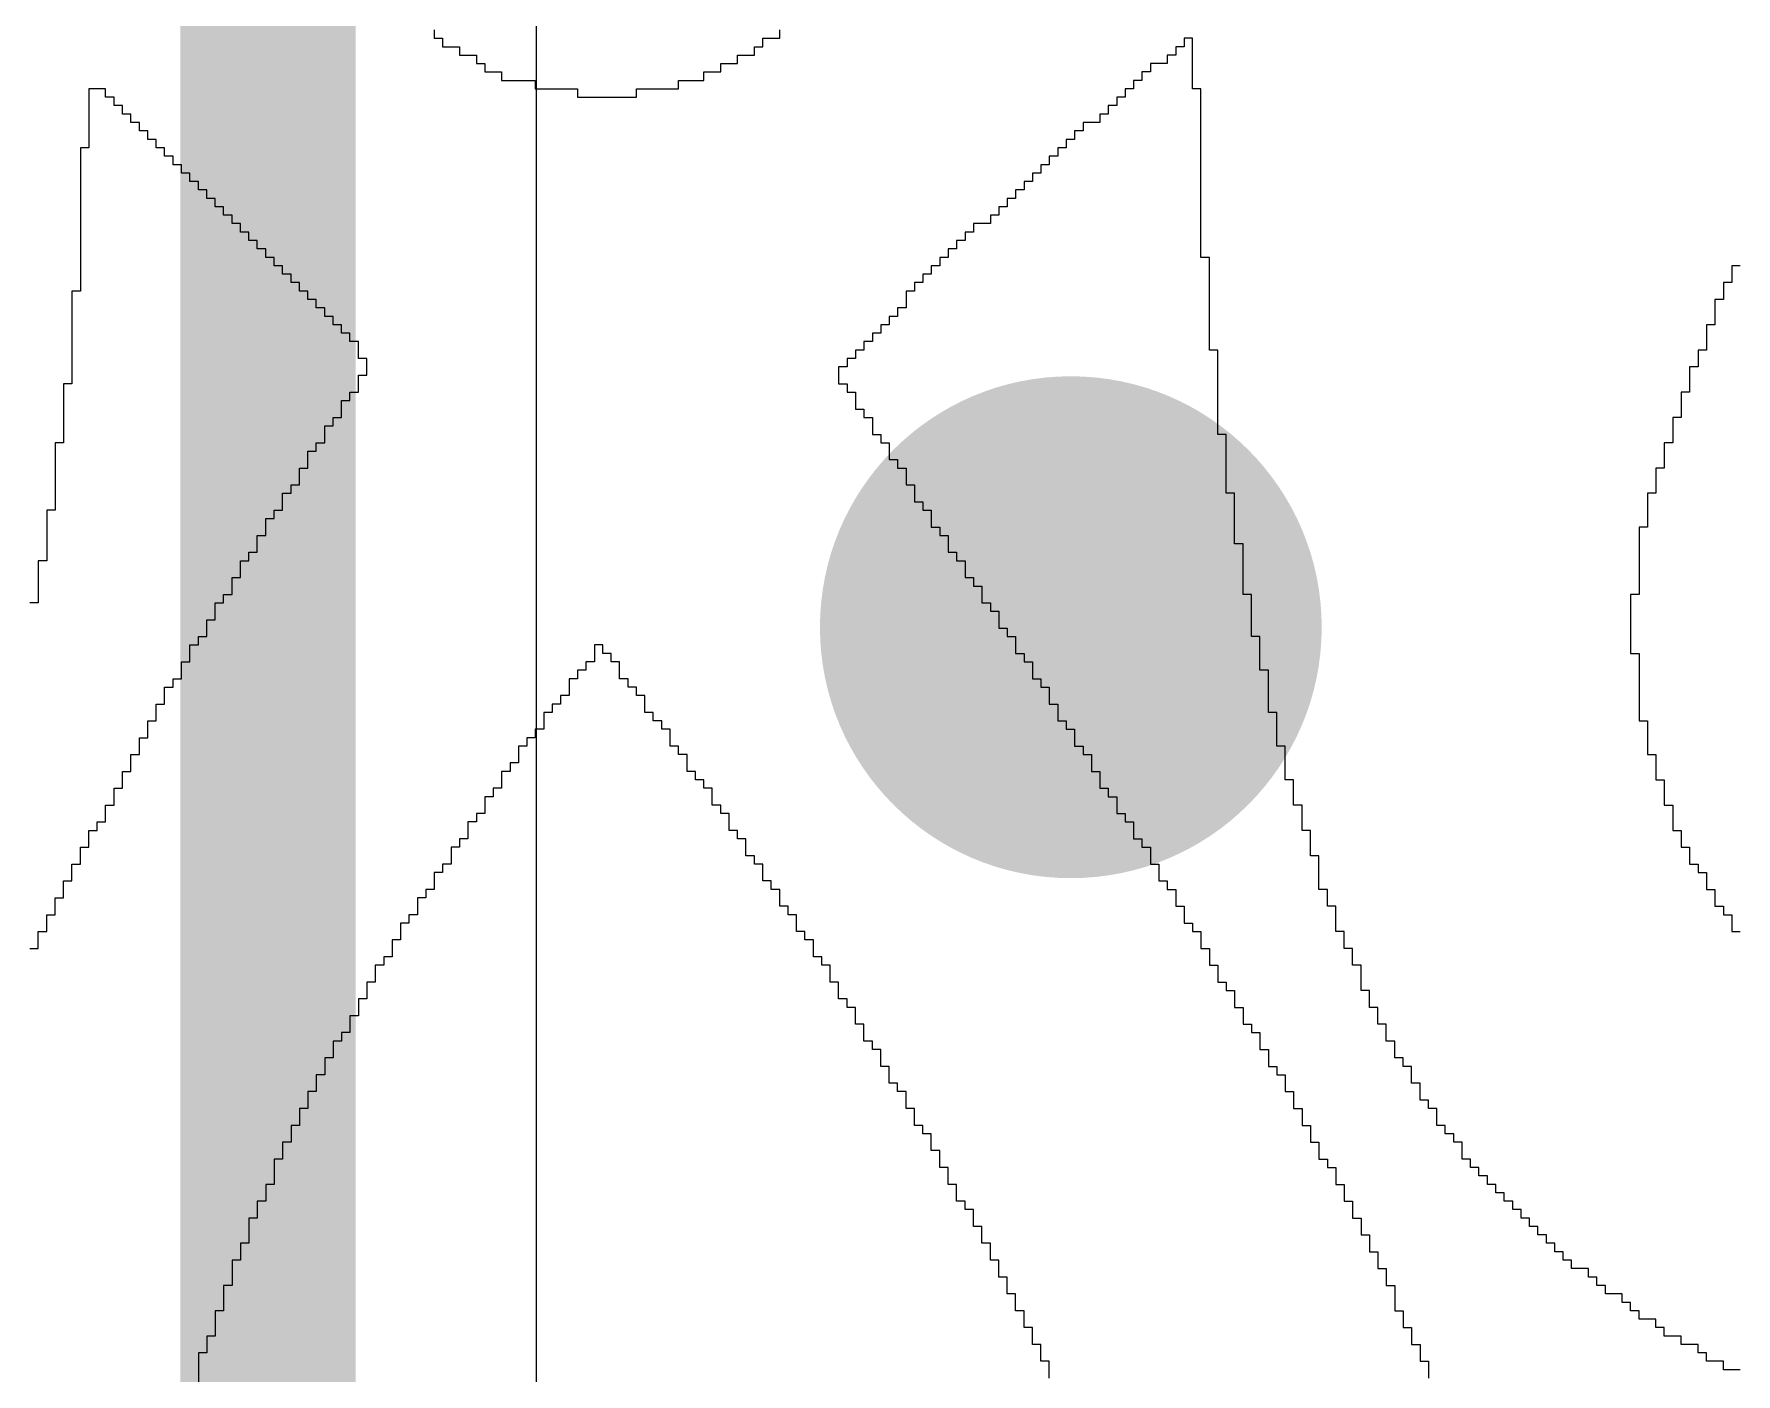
# Model space of a CAD drawing. Header units: inches. Extents: x 0 to 106, y 0 to 106.
# Drawn here: x 95.934 to 99.326, y 42.512 to 45.182 of the extents above; entities that cross this region are included whole.
import ezdxf

# ---------------------------------------------------------------- set-up
doc = ezdxf.new("R2010")
doc.units = ezdxf.units.IN
for name, color, linetype in [('Board Shape', 56, 'Continuous'), ('Bottom Layer', 5, 'Continuous'), ('Bottom Overlay', 54, 'Continuous'), ('Layer 1', 16, 'Continuous'), ('Layer 2', 76, 'Continuous'), ('Top Layer', 1, 'Continuous'), ('Via Holes', 16, 'Continuous')]:
    doc.layers.add(name, color=color, linetype=linetype)

msp = doc.modelspace()

# ---------------------------------------------------------------- hatches: boundary and pattern name
at = {"layer": 'Bottom Layer'}
h = msp.add_hatch(color=5, dxfattribs=at)
edge = h.paths.add_edge_path()
edge.add_arc((98, 44), 0.5, 0, 360)
at = {"layer": 'Layer 1'}
h = msp.add_hatch(color=16, dxfattribs=at)
edge = h.paths.add_edge_path()
edge.add_arc((98, 44), 0.5, 0, 360)
at = {"layer": 'Layer 2'}
h = msp.add_hatch(color=76, dxfattribs=at)
edge = h.paths.add_edge_path()
edge.add_arc((98, 44), 0.5, 0, 360)
at = {"layer": 'Top Layer'}
h = msp.add_hatch(color=1, dxfattribs=at)
edge = h.paths.add_edge_path()
edge.add_arc((98, 44), 0.5, 0, 360)
at = {"layer": 'Via Holes'}
h = msp.add_hatch(color=7, dxfattribs=at)
edge = h.paths.add_edge_path()
edge.add_arc((98, 44), 0.25, 0, 360)

# ---------------------------------------------------------------- linework, layer by layer
at = {"layer": 'Board Shape'}
msp.add_lwpolyline([(68.1255, 103.7959, 0.2, 0.2, -0.680616), (76.6144, 5.5515, 0.2, 0.2, 0)], format="xyseb", dxfattribs=at)
at = {"layer": 'Bottom Overlay'}
for p, q in [((96.7313, 45.1903), (96.7313, 45.1735)), ((97.4198, 45.1735), (97.4198, 45.1903)), ((96.7313, 45.1735), (96.7481, 45.1735)), ((96.7481, 45.1735), (96.7481, 45.1567)), ((96.7481, 45.1567), (96.7817, 45.1567)), ((96.7817, 45.1567), (96.7817, 45.1399)), ((97.3694, 45.1399), (97.3694, 45.1567)), ((97.3694, 45.1567), (97.3862, 45.1567)), ((97.3862, 45.1567), (97.3862, 45.1735)), ((97.3862, 45.1735), (97.4198, 45.1735)), ((98.2257, 45.1567), (98.209, 45.1567)), ((98.209, 45.1567), (98.209, 45.1399)), ((98.2425, 45.1735), (98.2257, 45.1735)), ((98.2257, 45.1735), (98.2257, 45.1567)), ((98.2425, 45.0728), (98.2425, 45.1735)), ((96.7817, 45.1399), (96.8153, 45.1399)), ((96.8153, 45.1399), (96.8153, 45.1231)), ((96.8153, 45.1231), (96.8321, 45.1231)), ((96.8321, 45.1231), (96.8321, 45.1063)), ((97.3022, 45.1063), (97.3022, 45.1231)), ((97.3022, 45.1231), (97.3358, 45.1231)), ((97.3358, 45.1231), (97.3358, 45.1399)), ((97.3358, 45.1399), (97.3694, 45.1399)), ((98.1922, 45.1231), (98.1586, 45.1231)), ((98.1586, 45.1231), (98.1586, 45.1063)), ((98.209, 45.1399), (98.1922, 45.1399)), ((98.1922, 45.1399), (98.1922, 45.1231)), ((96.8321, 45.1063), (96.8657, 45.1063)), ((96.8657, 45.1063), (96.8657, 45.0896)), ((96.8657, 45.0896), (96.9328, 45.0896)), ((96.9328, 45.0896), (96.9328, 45.0728)), ((97.2183, 45.0728), (97.2183, 45.0896)), ((97.2183, 45.0896), (97.2687, 45.0896)), ((97.2687, 45.0896), (97.2687, 45.1063)), ((97.2687, 45.1063), (97.3022, 45.1063)), ((98.1418, 45.0896), (98.125, 45.0896)), ((98.125, 45.0896), (98.125, 45.0728)), ((98.1586, 45.1063), (98.1418, 45.1063)), ((98.1418, 45.1063), (98.1418, 45.0896)), ((96.0765, 45.0728), (96.0429, 45.0728)), ((96.0429, 45.0728), (96.0429, 44.9552)), ((96.0765, 45.056), (96.0765, 45.0728)), ((96.0933, 45.056), (96.0765, 45.056)), ((96.0933, 45.0392), (96.0933, 45.056)), ((96.9328, 45.0728), (97.0168, 45.0728)), ((97.0168, 45.0728), (97.0168, 45.056)), ((97.0168, 45.056), (97.1343, 45.056)), ((97.1343, 45.056), (97.1343, 45.0728)), ((97.1343, 45.0728), (97.2183, 45.0728)), ((98.1082, 45.056), (98.0914, 45.056)), ((98.0914, 45.056), (98.0914, 45.0392)), ((98.125, 45.0728), (98.1082, 45.0728)), ((98.1082, 45.0728), (98.1082, 45.056)), ((98.2593, 45.0728), (98.2425, 45.0728)), ((98.2593, 44.7369), (98.2593, 45.0728)), ((96.1101, 45.0392), (96.0933, 45.0392)), ((96.1101, 45.0224), (96.1101, 45.0392)), ((96.1269, 45.0224), (96.1101, 45.0224)), ((96.1269, 45.0056), (96.1269, 45.0224)), ((98.0746, 45.0224), (98.0578, 45.0224)), ((98.0578, 45.0224), (98.0578, 45.0056)), ((98.0914, 45.0392), (98.0746, 45.0392)), ((98.0746, 45.0392), (98.0746, 45.0224)), ((96.1437, 45.0056), (96.1269, 45.0056)), ((96.1437, 44.9888), (96.1437, 45.0056)), ((96.1604, 44.9888), (96.1437, 44.9888)), ((96.1604, 44.972), (96.1604, 44.9888)), ((98.0243, 44.9888), (98.0075, 44.9888)), ((98.0075, 44.9888), (98.0075, 44.972)), ((98.0578, 45.0056), (98.0243, 45.0056)), ((98.0243, 45.0056), (98.0243, 44.9888)), ((96.0429, 44.9552), (96.0261, 44.9552)), ((96.0261, 44.9552), (96.0261, 44.6698)), ((96.1772, 44.972), (96.1604, 44.972)), ((96.1772, 44.9552), (96.1772, 44.972)), ((96.194, 44.9552), (96.1772, 44.9552)), ((96.194, 44.9384), (96.194, 44.9552)), ((97.9907, 44.9552), (97.9739, 44.9552)), ((97.9739, 44.9552), (97.9739, 44.9384)), ((98.0075, 44.972), (97.9907, 44.972)), ((97.9907, 44.972), (97.9907, 44.9552)), ((96.2108, 44.9384), (96.194, 44.9384)), ((96.2108, 44.9216), (96.2108, 44.9384)), ((96.2276, 44.9216), (96.2108, 44.9216)), ((96.2276, 44.9049), (96.2276, 44.9216)), ((97.9571, 44.9216), (97.9403, 44.9216)), ((97.9403, 44.9216), (97.9403, 44.9049)), ((97.9739, 44.9384), (97.9571, 44.9384)), ((97.9571, 44.9384), (97.9571, 44.9216)), ((96.2444, 44.9049), (96.2276, 44.9049)), ((96.2444, 44.8881), (96.2444, 44.9049)), ((96.2612, 44.8881), (96.2444, 44.8881)), ((96.2612, 44.8713), (96.2612, 44.8881)), ((97.9235, 44.8881), (97.9067, 44.8881)), ((97.9067, 44.8881), (97.9067, 44.8713)), ((97.9403, 44.9049), (97.9235, 44.9049)), ((97.9235, 44.9049), (97.9235, 44.8881)), ((96.278, 44.8713), (96.2612, 44.8713)), ((96.278, 44.8545), (96.278, 44.8713)), ((96.2948, 44.8545), (96.278, 44.8545)), ((96.2948, 44.8377), (96.2948, 44.8545)), ((97.8899, 44.8545), (97.8731, 44.8545)), ((97.8731, 44.8545), (97.8731, 44.8377)), ((97.9067, 44.8713), (97.8899, 44.8713)), ((97.8899, 44.8713), (97.8899, 44.8545)), ((96.3116, 44.8377), (96.2948, 44.8377)), ((96.3116, 44.8209), (96.3116, 44.8377)), ((96.3284, 44.8209), (96.3116, 44.8209)), ((96.3284, 44.8041), (96.3284, 44.8209)), ((97.8563, 44.8209), (97.8396, 44.8209)), ((97.8396, 44.8209), (97.8396, 44.8041)), ((97.8731, 44.8377), (97.8563, 44.8377)), ((97.8563, 44.8377), (97.8563, 44.8209)), ((96.3451, 44.8041), (96.3284, 44.8041)), ((96.3451, 44.7873), (96.3451, 44.8041)), ((96.3619, 44.7873), (96.3451, 44.7873)), ((96.3619, 44.7705), (96.3619, 44.7873)), ((97.806, 44.7873), (97.7892, 44.7873)), ((97.7892, 44.7873), (97.7892, 44.7705)), ((97.8396, 44.8041), (97.806, 44.8041)), ((97.806, 44.8041), (97.806, 44.7873)), ((96.3787, 44.7705), (96.3619, 44.7705)), ((96.3787, 44.7537), (96.3787, 44.7705)), ((96.3955, 44.7537), (96.3787, 44.7537)), ((96.3955, 44.7369), (96.3955, 44.7537)), ((97.7724, 44.7537), (97.7556, 44.7537)), ((97.7556, 44.7537), (97.7556, 44.7369)), ((97.7892, 44.7705), (97.7724, 44.7705)), ((97.7724, 44.7705), (97.7724, 44.7537)), ((96.4123, 44.7369), (96.3955, 44.7369)), ((96.4123, 44.7201), (96.4123, 44.7369)), ((96.4291, 44.7201), (96.4123, 44.7201)), ((96.4291, 44.7034), (96.4291, 44.7201)), ((97.7388, 44.7201), (97.722, 44.7201)), ((97.722, 44.7201), (97.722, 44.7034)), ((97.7556, 44.7369), (97.7388, 44.7369)), ((97.7388, 44.7369), (97.7388, 44.7201)), ((98.2761, 44.7369), (98.2593, 44.7369)), ((98.2761, 44.5522), (98.2761, 44.7369)), ((99.334, 44.7201), (99.3172, 44.7201)), ((99.3172, 44.7201), (99.3172, 44.6866)), ((96.4459, 44.7034), (96.4291, 44.7034)), ((96.4459, 44.6866), (96.4459, 44.7034)), ((96.4627, 44.6866), (96.4459, 44.6866)), ((96.4627, 44.6698), (96.4627, 44.6866)), ((97.7052, 44.6866), (97.6884, 44.6866)), ((97.6884, 44.6866), (97.6884, 44.6698)), ((97.722, 44.7034), (97.7052, 44.7034)), ((97.7052, 44.7034), (97.7052, 44.6866)), ((99.3172, 44.6866), (99.3004, 44.6866)), ((99.3004, 44.6866), (99.3004, 44.653)), ((96.0261, 44.6698), (96.0093, 44.6698)), ((96.0093, 44.6698), (96.0093, 44.4851)), ((96.4795, 44.6698), (96.4627, 44.6698)), ((96.4795, 44.653), (96.4795, 44.6698)), ((96.4963, 44.653), (96.4795, 44.653)), ((96.4963, 44.6362), (96.4963, 44.653)), ((96.5131, 44.6362), (96.4963, 44.6362)), ((96.5131, 44.6194), (96.5131, 44.6362)), ((97.6716, 44.6362), (97.6548, 44.6362)), ((97.6548, 44.6362), (97.6548, 44.6194)), ((97.6884, 44.6698), (97.6716, 44.6698)), ((97.6716, 44.6698), (97.6716, 44.6362)), ((99.3004, 44.653), (99.2836, 44.653)), ((99.2836, 44.653), (99.2836, 44.6026)), ((96.5299, 44.6194), (96.5131, 44.6194)), ((96.5299, 44.6026), (96.5299, 44.6194)), ((96.5466, 44.6026), (96.5299, 44.6026)), ((96.5466, 44.5858), (96.5466, 44.6026)), ((97.6381, 44.6026), (97.6213, 44.6026)), ((97.6213, 44.6026), (97.6213, 44.5858)), ((97.6548, 44.6194), (97.6381, 44.6194)), ((97.6381, 44.6194), (97.6381, 44.6026)), ((99.2836, 44.6026), (99.2668, 44.6026)), ((99.2668, 44.6026), (99.2668, 44.5522)), ((96.5634, 44.5858), (96.5466, 44.5858)), ((96.5634, 44.569), (96.5634, 44.5858)), ((96.5802, 44.569), (96.5634, 44.569)), ((96.5802, 44.5354), (96.5802, 44.569)), ((97.6045, 44.569), (97.5877, 44.569)), ((97.5877, 44.569), (97.5877, 44.5522)), ((97.6213, 44.5858), (97.6045, 44.5858)), ((97.6045, 44.5858), (97.6045, 44.569)), ((96.597, 44.5354), (96.5802, 44.5354)), ((96.597, 44.5019), (96.597, 44.5354)), ((97.5709, 44.5354), (97.5541, 44.5354)), ((97.5541, 44.5354), (97.5541, 44.5187)), ((97.5877, 44.5522), (97.5709, 44.5522)), ((97.5709, 44.5522), (97.5709, 44.5354)), ((98.2929, 44.5522), (98.2761, 44.5522)), ((98.2929, 44.3843), (98.2929, 44.5522)), ((99.2668, 44.5522), (99.25, 44.5522)), ((99.25, 44.5522), (99.25, 44.5187)), ((96.5802, 44.4683), (96.5802, 44.5019)), ((96.5802, 44.5019), (96.597, 44.5019)), ((97.5541, 44.5187), (97.5373, 44.5187)), ((97.5373, 44.5187), (97.5373, 44.4851)), ((99.25, 44.5187), (99.2332, 44.5187)), ((99.2332, 44.5187), (99.2332, 44.4683)), ((96.0093, 44.4851), (95.9925, 44.4851)), ((95.9925, 44.4851), (95.9925, 44.3675)), ((96.5634, 44.4515), (96.5634, 44.4683)), ((96.5634, 44.4683), (96.5802, 44.4683)), ((97.5373, 44.4851), (97.5541, 44.4851)), ((97.5541, 44.4851), (97.5541, 44.4683)), ((97.5541, 44.4683), (97.5709, 44.4683)), ((97.5709, 44.4683), (97.5709, 44.4347)), ((99.2332, 44.4683), (99.2164, 44.4683)), ((99.2164, 44.4683), (99.2164, 44.4179)), ((96.5466, 44.4179), (96.5466, 44.4515)), ((96.5466, 44.4515), (96.5634, 44.4515)), ((97.5709, 44.4347), (97.5877, 44.4347)), ((97.5877, 44.4347), (97.5877, 44.4179)), ((96.5131, 44.3675), (96.5131, 44.4011)), ((96.5131, 44.4011), (96.5299, 44.4011)), ((96.5299, 44.4011), (96.5299, 44.4179)), ((96.5299, 44.4179), (96.5466, 44.4179)), ((97.5877, 44.4179), (97.6045, 44.4179)), ((97.6045, 44.4179), (97.6045, 44.3843)), ((99.2164, 44.4179), (99.1996, 44.4179)), ((99.1996, 44.4179), (99.1996, 44.3675)), ((95.9925, 44.3675), (95.9757, 44.3675)), ((95.9757, 44.3675), (95.9757, 44.2332)), ((96.4963, 44.3507), (96.4963, 44.3675)), ((96.4963, 44.3675), (96.5131, 44.3675)), ((97.6045, 44.3843), (97.6213, 44.3843)), ((97.6213, 44.3843), (97.6213, 44.3675)), ((97.6213, 44.3675), (97.6381, 44.3675)), ((97.6381, 44.3675), (97.6381, 44.334)), ((98.3097, 44.3843), (98.2929, 44.3843)), ((98.3097, 44.2668), (98.3097, 44.3843)), ((99.1996, 44.3675), (99.1828, 44.3675)), ((99.1828, 44.3675), (99.1828, 44.3172)), ((96.4795, 44.3172), (96.4795, 44.3507)), ((96.4795, 44.3507), (96.4963, 44.3507)), ((97.6381, 44.334), (97.6548, 44.334)), ((97.6548, 44.334), (97.6548, 44.3172)), ((96.4627, 44.2836), (96.4627, 44.3172)), ((96.4627, 44.3172), (96.4795, 44.3172)), ((97.6548, 44.3172), (97.6716, 44.3172)), ((97.6716, 44.3172), (97.6716, 44.2836)), ((99.1828, 44.3172), (99.166, 44.3172)), ((99.166, 44.3172), (99.166, 44.2668)), ((96.4291, 44.2332), (96.4291, 44.2668)), ((96.4291, 44.2668), (96.4459, 44.2668)), ((96.4459, 44.2668), (96.4459, 44.2836)), ((96.4459, 44.2836), (96.4627, 44.2836)), ((97.6716, 44.2836), (97.6884, 44.2836)), ((97.6884, 44.2836), (97.6884, 44.25)), ((98.3265, 44.2668), (98.3097, 44.2668)), ((98.3265, 44.166), (98.3265, 44.2668)), ((99.166, 44.2668), (99.1493, 44.2668)), ((99.1493, 44.2668), (99.1493, 44.1996)), ((95.9757, 44.2332), (95.959, 44.2332)), ((95.959, 44.2332), (95.959, 44.1325)), ((96.4123, 44.2164), (96.4123, 44.2332)), ((96.4123, 44.2332), (96.4291, 44.2332)), ((97.6884, 44.25), (97.7052, 44.25)), ((97.7052, 44.25), (97.7052, 44.2332)), ((97.7052, 44.2332), (97.722, 44.2332)), ((97.722, 44.2332), (97.722, 44.1996)), ((96.3955, 44.1828), (96.3955, 44.2164)), ((96.3955, 44.2164), (96.4123, 44.2164)), ((97.722, 44.1996), (97.7388, 44.1996)), ((97.7388, 44.1996), (97.7388, 44.1828)), ((99.1493, 44.1996), (99.1325, 44.1996)), ((99.1325, 44.1996), (99.1325, 44.0653)), ((96.3787, 44.1493), (96.3787, 44.1828)), ((96.3787, 44.1828), (96.3955, 44.1828)), ((97.7388, 44.1828), (97.7556, 44.1828)), ((97.7556, 44.1828), (97.7556, 44.1493)), ((98.3433, 44.166), (98.3265, 44.166)), ((98.3433, 44.0653), (98.3433, 44.166)), ((95.959, 44.1325), (95.9422, 44.1325)), ((95.9422, 44.1325), (95.9422, 44.0485)), ((96.3451, 44.0989), (96.3451, 44.1325)), ((96.3451, 44.1325), (96.3619, 44.1325)), ((96.3619, 44.1325), (96.3619, 44.1493)), ((96.3619, 44.1493), (96.3787, 44.1493)), ((97.7556, 44.1493), (97.7724, 44.1493)), ((97.7724, 44.1493), (97.7724, 44.1325)), ((97.7724, 44.1325), (97.7892, 44.1325)), ((97.7892, 44.1325), (97.7892, 44.0989)), ((96.3284, 44.0653), (96.3284, 44.0989)), ((96.3284, 44.0989), (96.3451, 44.0989)), ((97.7892, 44.0989), (97.806, 44.0989)), ((97.806, 44.0989), (97.806, 44.0821)), ((96.3116, 44.0485), (96.3116, 44.0653)), ((96.3116, 44.0653), (96.3284, 44.0653)), ((97.806, 44.0821), (97.8228, 44.0821)), ((97.8228, 44.0821), (97.8228, 44.0485)), ((98.3601, 44.0653), (98.3433, 44.0653)), ((98.3601, 43.9813), (98.3601, 44.0653)), ((99.1325, 44.0653), (99.1157, 44.0653)), ((99.1157, 44.0653), (99.1157, 43.9478)), ((95.9422, 44.0485), (95.9254, 44.0485)), ((96.2948, 44.0149), (96.2948, 44.0485)), ((96.2948, 44.0485), (96.3116, 44.0485)), ((97.8228, 44.0485), (97.8396, 44.0485)), ((97.8396, 44.0485), (97.8396, 44.0317)), ((97.8396, 44.0317), (97.8563, 44.0317)), ((97.8563, 44.0317), (97.8563, 43.9981)), ((96.278, 43.9813), (96.278, 44.0149)), ((96.278, 44.0149), (96.2948, 44.0149)), ((97.8563, 43.9981), (97.8731, 43.9981)), ((97.8731, 43.9981), (97.8731, 43.9813)), ((96.2444, 43.931), (96.2444, 43.9646)), ((96.2444, 43.9646), (96.2612, 43.9646)), ((96.2612, 43.9646), (96.2612, 43.9813)), ((96.2612, 43.9813), (96.278, 43.9813)), ((97.0672, 43.9646), (97.0504, 43.9646)), ((97.0504, 43.9646), (97.0504, 43.931)), ((97.0672, 43.9478), (97.0672, 43.9646)), ((97.8731, 43.9813), (97.8899, 43.9813)), ((97.8899, 43.9813), (97.8899, 43.9478)), ((98.3769, 43.9813), (98.3601, 43.9813)), ((98.3769, 43.9142), (98.3769, 43.9813)), ((96.2276, 43.8974), (96.2276, 43.931)), ((96.2276, 43.931), (96.2444, 43.931)), ((97.0504, 43.931), (97.0336, 43.931)), ((97.0336, 43.931), (97.0336, 43.9142)), ((97.084, 43.9478), (97.0672, 43.9478)), ((97.084, 43.931), (97.084, 43.9478)), ((97.1007, 43.931), (97.084, 43.931)), ((97.1007, 43.8974), (97.1007, 43.931)), ((97.8899, 43.9478), (97.9067, 43.9478)), ((97.9067, 43.9478), (97.9067, 43.931)), ((97.9067, 43.931), (97.9235, 43.931)), ((97.9235, 43.931), (97.9235, 43.8974)), ((99.1157, 43.9478), (99.1325, 43.9478)), ((99.1325, 43.9478), (99.1325, 43.8134)), ((96.2108, 43.8806), (96.2108, 43.8974)), ((96.2108, 43.8974), (96.2276, 43.8974)), ((97.0168, 43.8974), (97, 43.8974)), ((97, 43.8974), (97, 43.8638)), ((97.0336, 43.9142), (97.0168, 43.9142)), ((97.0168, 43.9142), (97.0168, 43.8974)), ((97.1175, 43.8974), (97.1007, 43.8974)), ((97.1175, 43.8806), (97.1175, 43.8974)), ((97.9235, 43.8974), (97.9403, 43.8974)), ((97.9403, 43.8974), (97.9403, 43.8806)), ((98.3937, 43.9142), (98.3769, 43.9142)), ((98.3937, 43.8302), (98.3937, 43.9142)), ((96.194, 43.847), (96.194, 43.8806)), ((96.194, 43.8806), (96.2108, 43.8806)), ((97, 43.8638), (96.9832, 43.8638)), ((96.9832, 43.8638), (96.9832, 43.847)), ((97.1343, 43.8806), (97.1175, 43.8806)), ((97.1343, 43.8638), (97.1343, 43.8806)), ((97.1511, 43.8638), (97.1343, 43.8638)), ((97.1511, 43.8302), (97.1511, 43.8638)), ((97.9403, 43.8806), (97.9571, 43.8806)), ((97.9571, 43.8806), (97.9571, 43.847)), ((96.1772, 43.8134), (96.1772, 43.847)), ((96.1772, 43.847), (96.194, 43.847)), ((96.9664, 43.8302), (96.9496, 43.8302)), ((96.9496, 43.8302), (96.9496, 43.7966)), ((96.9832, 43.847), (96.9664, 43.847)), ((96.9664, 43.847), (96.9664, 43.8302)), ((97.1679, 43.8302), (97.1511, 43.8302)), ((97.1679, 43.8134), (97.1679, 43.8302)), ((97.9571, 43.847), (97.9739, 43.847)), ((97.9739, 43.847), (97.9739, 43.8134)), ((98.4104, 43.8302), (98.3937, 43.8302)), ((98.4104, 43.7631), (98.4104, 43.8302)), ((96.1604, 43.7799), (96.1604, 43.8134)), ((96.1604, 43.8134), (96.1772, 43.8134)), ((96.9496, 43.7966), (96.9328, 43.7966)), ((96.9328, 43.7966), (96.9328, 43.7799)), ((97.1847, 43.8134), (97.1679, 43.8134)), ((97.1847, 43.7966), (97.1847, 43.8134)), ((97.2015, 43.7966), (97.1847, 43.7966)), ((97.2015, 43.7631), (97.2015, 43.7966)), ((97.9739, 43.8134), (97.9907, 43.8134)), ((97.9907, 43.8134), (97.9907, 43.7966)), ((97.9907, 43.7966), (98.0075, 43.7966)), ((98.0075, 43.7966), (98.0075, 43.7631)), ((99.1325, 43.8134), (99.1493, 43.8134)), ((99.1493, 43.8134), (99.1493, 43.7463)), ((96.1437, 43.7463), (96.1437, 43.7799)), ((96.1437, 43.7799), (96.1604, 43.7799)), ((96.916, 43.7631), (96.8993, 43.7631)), ((96.8993, 43.7631), (96.8993, 43.7295)), ((96.9328, 43.7799), (96.916, 43.7799)), ((96.916, 43.7799), (96.916, 43.7631)), ((97.2183, 43.7631), (97.2015, 43.7631)), ((97.2183, 43.7463), (97.2183, 43.7631)), ((98.0075, 43.7631), (98.0243, 43.7631)), ((98.0243, 43.7631), (98.0243, 43.7463)), ((98.4272, 43.7631), (98.4104, 43.7631)), ((98.4272, 43.6959), (98.4272, 43.7631)), ((96.1269, 43.7127), (96.1269, 43.7463)), ((96.1269, 43.7463), (96.1437, 43.7463)), ((96.8993, 43.7295), (96.8825, 43.7295)), ((96.8825, 43.7295), (96.8825, 43.7127)), ((97.2351, 43.7463), (97.2183, 43.7463)), ((97.2351, 43.7127), (97.2351, 43.7463)), ((98.0243, 43.7463), (98.041, 43.7463)), ((98.041, 43.7463), (98.041, 43.7127)), ((99.1493, 43.7463), (99.166, 43.7463)), ((99.166, 43.7463), (99.166, 43.6959)), ((96.1101, 43.6791), (96.1101, 43.7127)), ((96.1101, 43.7127), (96.1269, 43.7127)), ((96.8825, 43.7127), (96.8657, 43.7127)), ((96.8657, 43.7127), (96.8657, 43.6791)), ((97.2519, 43.7127), (97.2351, 43.7127)), ((97.2519, 43.6959), (97.2519, 43.7127)), ((97.2687, 43.6959), (97.2519, 43.6959)), ((97.2687, 43.6791), (97.2687, 43.6959)), ((98.041, 43.7127), (98.0578, 43.7127)), ((98.0578, 43.7127), (98.0578, 43.6791)), ((98.444, 43.6959), (98.4272, 43.6959)), ((98.444, 43.6455), (98.444, 43.6959)), ((99.166, 43.6959), (99.1828, 43.6959)), ((99.1828, 43.6959), (99.1828, 43.6455)), ((96.0933, 43.6455), (96.0933, 43.6791)), ((96.0933, 43.6791), (96.1101, 43.6791)), ((96.8489, 43.6623), (96.8321, 43.6623)), ((96.8321, 43.6623), (96.8321, 43.6287)), ((96.8657, 43.6791), (96.8489, 43.6791)), ((96.8489, 43.6791), (96.8489, 43.6623)), ((97.2854, 43.6791), (97.2687, 43.6791)), ((97.2854, 43.6455), (97.2854, 43.6791)), ((98.0578, 43.6791), (98.0746, 43.6791)), ((98.0746, 43.6791), (98.0746, 43.6623)), ((98.0746, 43.6623), (98.0914, 43.6623)), ((98.0914, 43.6623), (98.0914, 43.6287)), ((96.0765, 43.6119), (96.0765, 43.6455)), ((96.0765, 43.6455), (96.0933, 43.6455)), ((96.8321, 43.6287), (96.8153, 43.6287)), ((96.8153, 43.6287), (96.8153, 43.6119)), ((97.3022, 43.6455), (97.2854, 43.6455)), ((97.3022, 43.6287), (97.3022, 43.6455)), ((97.319, 43.6287), (97.3022, 43.6287)), ((97.319, 43.5952), (97.319, 43.6287)), ((98.0914, 43.6287), (98.1082, 43.6287)), ((98.1082, 43.6287), (98.1082, 43.6119)), ((98.4608, 43.6455), (98.444, 43.6455)), ((98.4608, 43.5952), (98.4608, 43.6455)), ((99.1828, 43.6455), (99.1996, 43.6455)), ((99.1996, 43.6455), (99.1996, 43.5952)), ((96.0429, 43.5616), (96.0429, 43.5952)), ((96.0429, 43.5952), (96.0597, 43.5952)), ((96.0597, 43.5952), (96.0597, 43.6119)), ((96.0597, 43.6119), (96.0765, 43.6119)), ((96.8153, 43.6119), (96.7985, 43.6119)), ((96.7985, 43.6119), (96.7985, 43.5784)), ((97.3358, 43.5952), (97.319, 43.5952)), ((97.3358, 43.5784), (97.3358, 43.5952)), ((98.1082, 43.6119), (98.125, 43.6119)), ((98.125, 43.6119), (98.125, 43.5784)), ((98.4776, 43.5952), (98.4608, 43.5952)), ((98.4776, 43.5448), (98.4776, 43.5952)), ((99.1996, 43.5952), (99.2164, 43.5952)), ((99.2164, 43.5952), (99.2164, 43.5616)), ((96.0261, 43.528), (96.0261, 43.5616)), ((96.0261, 43.5616), (96.0429, 43.5616)), ((96.7817, 43.5616), (96.7649, 43.5616)), ((96.7649, 43.5616), (96.7649, 43.528)), ((96.7985, 43.5784), (96.7817, 43.5784)), ((96.7817, 43.5784), (96.7817, 43.5616)), ((97.3526, 43.5784), (97.3358, 43.5784)), ((97.3526, 43.5448), (97.3526, 43.5784)), ((98.125, 43.5784), (98.1418, 43.5784)), ((98.1418, 43.5784), (98.1418, 43.5616)), ((98.1418, 43.5616), (98.1586, 43.5616)), ((98.1586, 43.5616), (98.1586, 43.528)), ((99.2164, 43.5616), (99.2332, 43.5616)), ((99.2332, 43.5616), (99.2332, 43.528)), ((96.0093, 43.4944), (96.0093, 43.528)), ((96.0093, 43.528), (96.0261, 43.528)), ((96.7649, 43.528), (96.7481, 43.528)), ((96.7481, 43.528), (96.7481, 43.5112)), ((97.3694, 43.5448), (97.3526, 43.5448)), ((97.3694, 43.528), (97.3694, 43.5448)), ((97.3862, 43.528), (97.3694, 43.528)), ((97.3862, 43.4944), (97.3862, 43.528)), ((98.1586, 43.528), (98.1754, 43.528)), ((98.1754, 43.528), (98.1754, 43.4944)), ((98.4944, 43.5448), (98.4776, 43.5448)), ((98.4944, 43.4776), (98.4944, 43.5448)), ((99.2332, 43.528), (99.25, 43.528)), ((99.25, 43.528), (99.25, 43.5112)), ((95.9925, 43.4608), (95.9925, 43.4944)), ((95.9925, 43.4944), (96.0093, 43.4944)), ((96.7481, 43.5112), (96.7313, 43.5112)), ((96.7313, 43.5112), (96.7313, 43.4776)), ((97.403, 43.4944), (97.3862, 43.4944)), ((97.403, 43.4776), (97.403, 43.4944)), ((98.1754, 43.4944), (98.1922, 43.4944)), ((98.1922, 43.4944), (98.1922, 43.4776)), ((99.25, 43.5112), (99.2668, 43.5112)), ((99.2668, 43.5112), (99.2668, 43.4776)), ((95.9757, 43.4272), (95.9757, 43.4608)), ((95.9757, 43.4608), (95.9925, 43.4608)), ((96.7146, 43.4608), (96.6978, 43.4608)), ((96.6978, 43.4608), (96.6978, 43.4272)), ((96.7313, 43.4776), (96.7146, 43.4776)), ((96.7146, 43.4776), (96.7146, 43.4608)), ((97.4198, 43.4776), (97.403, 43.4776)), ((97.4198, 43.444), (97.4198, 43.4776)), ((98.1922, 43.4776), (98.209, 43.4776)), ((98.209, 43.4776), (98.209, 43.444)), ((98.5112, 43.4776), (98.4944, 43.4776)), ((98.5112, 43.444), (98.5112, 43.4776)), ((99.2668, 43.4776), (99.2836, 43.4776)), ((99.2836, 43.4776), (99.2836, 43.444)), ((95.959, 43.3937), (95.959, 43.4272)), ((95.959, 43.4272), (95.9757, 43.4272)), ((96.6978, 43.4272), (96.681, 43.4272)), ((96.681, 43.4272), (96.681, 43.4104)), ((97.4366, 43.444), (97.4198, 43.444)), ((97.4366, 43.4272), (97.4366, 43.444)), ((97.4534, 43.4272), (97.4366, 43.4272)), ((97.4534, 43.3937), (97.4534, 43.4272)), ((98.209, 43.444), (98.2257, 43.444)), ((98.2257, 43.444), (98.2257, 43.4104)), ((98.528, 43.444), (98.5112, 43.444)), ((98.528, 43.3937), (98.528, 43.444)), ((99.2836, 43.444), (99.3004, 43.444)), ((99.3004, 43.444), (99.3004, 43.4272)), ((99.3004, 43.4272), (99.3172, 43.4272)), ((99.3172, 43.4272), (99.3172, 43.3937)), ((95.9422, 43.3601), (95.9422, 43.3937)), ((95.9422, 43.3937), (95.959, 43.3937)), ((96.681, 43.4104), (96.6642, 43.4104)), ((96.6642, 43.4104), (96.6642, 43.3769)), ((97.4701, 43.3937), (97.4534, 43.3937)), ((97.4701, 43.3769), (97.4701, 43.3937)), ((98.2257, 43.4104), (98.2425, 43.4104)), ((98.2425, 43.4104), (98.2425, 43.3937)), ((98.2425, 43.3937), (98.2593, 43.3937)), ((98.2593, 43.3937), (98.2593, 43.3601)), ((98.5448, 43.3937), (98.528, 43.3937)), ((98.5448, 43.3601), (98.5448, 43.3937)), ((99.3172, 43.3937), (99.334, 43.3937)), ((95.9254, 43.3601), (95.9422, 43.3601)), ((96.6642, 43.3769), (96.6474, 43.3769)), ((96.6474, 43.3769), (96.6474, 43.3433)), ((97.4869, 43.3769), (97.4701, 43.3769)), ((97.4869, 43.3433), (97.4869, 43.3769)), ((98.2593, 43.3601), (98.2761, 43.3601)), ((98.2761, 43.3601), (98.2761, 43.3265)), ((98.5616, 43.3601), (98.5448, 43.3601)), ((98.5616, 43.3265), (98.5616, 43.3601)), ((96.6306, 43.3265), (96.6138, 43.3265)), ((96.6138, 43.3265), (96.6138, 43.2929)), ((96.6474, 43.3433), (96.6306, 43.3433)), ((96.6306, 43.3433), (96.6306, 43.3265)), ((97.5037, 43.3433), (97.4869, 43.3433)), ((97.5037, 43.3265), (97.5037, 43.3433)), ((97.5205, 43.3265), (97.5037, 43.3265)), ((97.5205, 43.2929), (97.5205, 43.3265)), ((98.2761, 43.3265), (98.2929, 43.3265)), ((98.2929, 43.3265), (98.2929, 43.2929)), ((98.5784, 43.3265), (98.5616, 43.3265)), ((98.5784, 43.2761), (98.5784, 43.3265)), ((96.6138, 43.2929), (96.597, 43.2929)), ((96.597, 43.2929), (96.597, 43.2593)), ((97.5373, 43.2929), (97.5205, 43.2929)), ((97.5373, 43.2593), (97.5373, 43.2929)), ((98.2929, 43.2929), (98.3097, 43.2929)), ((98.3097, 43.2929), (98.3097, 43.2761)), ((96.597, 43.2593), (96.5802, 43.2593)), ((96.5802, 43.2593), (96.5802, 43.2257)), ((97.5541, 43.2593), (97.5373, 43.2593)), ((97.5541, 43.2425), (97.5541, 43.2593)), ((98.3097, 43.2761), (98.3265, 43.2761)), ((98.3265, 43.2761), (98.3265, 43.2425)), ((98.5951, 43.2761), (98.5784, 43.2761)), ((98.5951, 43.2425), (98.5951, 43.2761)), ((96.5802, 43.2257), (96.5634, 43.2257)), ((96.5634, 43.2257), (96.5634, 43.1922)), ((97.5709, 43.2425), (97.5541, 43.2425)), ((97.5709, 43.209), (97.5709, 43.2425)), ((98.3265, 43.2425), (98.3433, 43.2425)), ((98.3433, 43.2425), (98.3433, 43.209)), ((98.6119, 43.2425), (98.5951, 43.2425)), ((98.6119, 43.209), (98.6119, 43.2425)), ((96.5634, 43.1922), (96.5466, 43.1922)), ((96.5466, 43.1922), (96.5466, 43.1754)), ((97.5877, 43.209), (97.5709, 43.209)), ((97.5877, 43.1754), (97.5877, 43.209)), ((98.3433, 43.209), (98.3601, 43.209)), ((98.3601, 43.209), (98.3601, 43.1922)), ((98.3601, 43.1922), (98.3769, 43.1922)), ((98.3769, 43.1922), (98.3769, 43.1586)), ((98.6287, 43.209), (98.6119, 43.209)), ((98.6287, 43.1754), (98.6287, 43.209)), ((96.5466, 43.1754), (96.5299, 43.1754)), ((96.5299, 43.1754), (96.5299, 43.1418)), ((97.6045, 43.1754), (97.5877, 43.1754)), ((97.6045, 43.1586), (97.6045, 43.1754)), ((97.6213, 43.1586), (97.6045, 43.1586)), ((97.6213, 43.125), (97.6213, 43.1586)), ((98.3769, 43.1586), (98.3937, 43.1586)), ((98.3937, 43.1586), (98.3937, 43.125)), ((98.6455, 43.1754), (98.6287, 43.1754)), ((98.6455, 43.1418), (98.6455, 43.1754)), ((96.5299, 43.1418), (96.5131, 43.1418)), ((96.5131, 43.1418), (96.5131, 43.1082)), ((97.6381, 43.125), (97.6213, 43.125)), ((97.6381, 43.0914), (97.6381, 43.125)), ((98.3937, 43.125), (98.4104, 43.125)), ((98.4104, 43.125), (98.4104, 43.1082)), ((98.6623, 43.1418), (98.6455, 43.1418)), ((98.6623, 43.125), (98.6623, 43.1418)), ((98.6791, 43.125), (98.6623, 43.125)), ((98.6791, 43.0914), (98.6791, 43.125)), ((96.5131, 43.1082), (96.4963, 43.1082)), ((96.4963, 43.1082), (96.4963, 43.0746)), ((97.6548, 43.0914), (97.6381, 43.0914)), ((97.6548, 43.0746), (97.6548, 43.0914)), ((98.4104, 43.1082), (98.4272, 43.1082)), ((98.4272, 43.1082), (98.4272, 43.0746)), ((98.6959, 43.0914), (98.6791, 43.0914)), ((98.6959, 43.0578), (98.6959, 43.0914)), ((96.4963, 43.0746), (96.4795, 43.0746)), ((96.4795, 43.0746), (96.4795, 43.041)), ((97.6716, 43.0746), (97.6548, 43.0746)), ((97.6716, 43.041), (97.6716, 43.0746)), ((98.4272, 43.0746), (98.444, 43.0746)), ((98.444, 43.0746), (98.444, 43.041)), ((98.7127, 43.0578), (98.6959, 43.0578)), ((98.7127, 43.041), (98.7127, 43.0578)), ((96.4795, 43.041), (96.4627, 43.041)), ((96.4627, 43.041), (96.4627, 43.0075)), ((97.6884, 43.041), (97.6716, 43.041)), ((97.6884, 43.0075), (97.6884, 43.041)), ((98.444, 43.041), (98.4608, 43.041)), ((98.4608, 43.041), (98.4608, 43.0075)), ((98.7295, 43.041), (98.7127, 43.041)), ((98.7295, 43.0075), (98.7295, 43.041)), ((96.4627, 43.0075), (96.4459, 43.0075)), ((96.4459, 43.0075), (96.4459, 42.9739)), ((97.7052, 43.0075), (97.6884, 43.0075)), ((97.7052, 42.9907), (97.7052, 43.0075)), ((97.722, 42.9907), (97.7052, 42.9907)), ((97.722, 42.9571), (97.722, 42.9907)), ((98.4608, 43.0075), (98.4776, 43.0075)), ((98.4776, 43.0075), (98.4776, 42.9739)), ((98.7463, 43.0075), (98.7295, 43.0075)), ((98.7463, 42.9907), (98.7463, 43.0075)), ((98.7631, 42.9907), (98.7463, 42.9907)), ((98.7631, 42.9739), (98.7631, 42.9907)), ((96.4291, 42.9403), (96.4123, 42.9403)), ((96.4123, 42.9403), (96.4123, 42.8899)), ((96.4459, 42.9739), (96.4291, 42.9739)), ((96.4291, 42.9739), (96.4291, 42.9403)), ((97.7388, 42.9571), (97.722, 42.9571)), ((97.7388, 42.9235), (97.7388, 42.9571)), ((98.4776, 42.9739), (98.4944, 42.9739)), ((98.4944, 42.9739), (98.4944, 42.9403)), ((98.4944, 42.9403), (98.5112, 42.9403)), ((98.5112, 42.9403), (98.5112, 42.9235)), ((98.7799, 42.9739), (98.7631, 42.9739)), ((98.7799, 42.9403), (98.7799, 42.9739)), ((98.7966, 42.9403), (98.7799, 42.9403)), ((98.7966, 42.9235), (98.7966, 42.9403)), ((97.7556, 42.9235), (97.7388, 42.9235)), ((97.7556, 42.8899), (97.7556, 42.9235)), ((98.5112, 42.9235), (98.528, 42.9235)), ((98.528, 42.9235), (98.528, 42.8899)), ((98.8134, 42.9235), (98.7966, 42.9235)), ((98.8134, 42.9067), (98.8134, 42.9235)), ((98.8302, 42.9067), (98.8134, 42.9067)), ((98.8302, 42.8899), (98.8302, 42.9067)), ((96.4123, 42.8899), (96.3955, 42.8899)), ((96.3955, 42.8899), (96.3955, 42.8563)), ((97.7724, 42.8899), (97.7556, 42.8899)), ((97.7724, 42.8563), (97.7724, 42.8899)), ((98.528, 42.8899), (98.5448, 42.8899)), ((98.5448, 42.8899), (98.5448, 42.8563)), ((98.847, 42.8899), (98.8302, 42.8899)), ((98.847, 42.8731), (98.847, 42.8899)), ((98.8638, 42.8731), (98.847, 42.8731)), ((98.8638, 42.8563), (98.8638, 42.8731)), ((96.3955, 42.8563), (96.3787, 42.8563)), ((96.3787, 42.8563), (96.3787, 42.8228)), ((97.7892, 42.8563), (97.7724, 42.8563)), ((97.7892, 42.8396), (97.7892, 42.8563)), ((97.806, 42.8396), (97.7892, 42.8396)), ((97.806, 42.806), (97.806, 42.8396)), ((98.5448, 42.8563), (98.5616, 42.8563)), ((98.5616, 42.8563), (98.5616, 42.8228)), ((98.8806, 42.8563), (98.8638, 42.8563)), ((98.8806, 42.8396), (98.8806, 42.8563)), ((98.8974, 42.8396), (98.8806, 42.8396)), ((98.8974, 42.8228), (98.8974, 42.8396)), ((96.3787, 42.8228), (96.3619, 42.8228)), ((96.3619, 42.8228), (96.3619, 42.7724)), ((97.8228, 42.806), (97.806, 42.806)), ((97.8228, 42.7724), (97.8228, 42.806)), ((98.5616, 42.8228), (98.5784, 42.8228)), ((98.5784, 42.8228), (98.5784, 42.7892)), ((98.9142, 42.8228), (98.8974, 42.8228)), ((98.9142, 42.806), (98.9142, 42.8228)), ((98.931, 42.806), (98.9142, 42.806)), ((98.931, 42.7892), (98.931, 42.806)), ((96.3619, 42.7724), (96.3451, 42.7724)), ((96.3451, 42.7724), (96.3451, 42.7388)), ((97.8396, 42.7724), (97.8228, 42.7724)), ((97.8396, 42.7388), (97.8396, 42.7724)), ((98.5784, 42.7892), (98.5951, 42.7892)), ((98.5951, 42.7892), (98.5951, 42.7556)), ((98.9478, 42.7892), (98.931, 42.7892)), ((98.9478, 42.7724), (98.9478, 42.7892)), ((98.9646, 42.7724), (98.9478, 42.7724)), ((98.9646, 42.7556), (98.9646, 42.7724)), ((96.3451, 42.7388), (96.3284, 42.7388)), ((96.3284, 42.7388), (96.3284, 42.6884)), ((97.8563, 42.7388), (97.8396, 42.7388)), ((97.8563, 42.7052), (97.8563, 42.7388)), ((98.5951, 42.7556), (98.6119, 42.7556)), ((98.6119, 42.7556), (98.6119, 42.722)), ((98.9813, 42.7556), (98.9646, 42.7556)), ((98.9813, 42.7388), (98.9813, 42.7556)), ((98.9981, 42.7388), (98.9813, 42.7388)), ((98.9981, 42.722), (98.9981, 42.7388)), ((97.8731, 42.7052), (97.8563, 42.7052)), ((97.8731, 42.6716), (97.8731, 42.7052)), ((98.6119, 42.722), (98.6287, 42.722)), ((98.6287, 42.722), (98.6287, 42.6884)), ((99.0317, 42.722), (98.9981, 42.722)), ((99.0317, 42.7052), (99.0317, 42.722)), ((99.0485, 42.7052), (99.0317, 42.7052)), ((99.0485, 42.6884), (99.0485, 42.7052)), ((96.3284, 42.6884), (96.3116, 42.6884)), ((96.3116, 42.6884), (96.3116, 42.6381)), ((97.8899, 42.6716), (97.8731, 42.6716)), ((97.8899, 42.6381), (97.8899, 42.6716)), ((98.6287, 42.6884), (98.6455, 42.6884)), ((98.6455, 42.6884), (98.6455, 42.6381)), ((99.0653, 42.6884), (99.0485, 42.6884)), ((99.0653, 42.6716), (99.0653, 42.6884)), ((99.0989, 42.6716), (99.0653, 42.6716)), ((99.0989, 42.6548), (99.0989, 42.6716)), ((96.3116, 42.6381), (96.2948, 42.6381)), ((96.2948, 42.6381), (96.2948, 42.5877)), ((97.9067, 42.6381), (97.8899, 42.6381)), ((97.9067, 42.6045), (97.9067, 42.6381)), ((98.6455, 42.6381), (98.6623, 42.6381)), ((98.6623, 42.6381), (98.6623, 42.6045)), ((99.1157, 42.6548), (99.0989, 42.6548)), ((99.1157, 42.6381), (99.1157, 42.6548)), ((99.1325, 42.6381), (99.1157, 42.6381)), ((99.1325, 42.6213), (99.1325, 42.6381)), ((97.9235, 42.6045), (97.9067, 42.6045)), ((97.9235, 42.5709), (97.9235, 42.6045)), ((98.6623, 42.6045), (98.6791, 42.6045)), ((98.6791, 42.6045), (98.6791, 42.5709)), ((99.166, 42.6213), (99.1325, 42.6213)), ((99.166, 42.6045), (99.166, 42.6213)), ((99.1828, 42.6045), (99.166, 42.6045)), ((99.1828, 42.5877), (99.1828, 42.6045)), ((96.2948, 42.5877), (96.278, 42.5877)), ((96.278, 42.5877), (96.278, 42.5541)), ((97.9403, 42.5709), (97.9235, 42.5709)), ((97.9403, 42.5373), (97.9403, 42.5709)), ((98.6791, 42.5709), (98.6959, 42.5709)), ((98.6959, 42.5709), (98.6959, 42.5373)), ((99.2164, 42.5877), (99.1828, 42.5877)), ((99.2164, 42.5709), (99.2164, 42.5877)), ((99.25, 42.5709), (99.2164, 42.5709)), ((99.25, 42.5541), (99.25, 42.5709)), ((96.278, 42.5541), (96.2612, 42.5541)), ((96.2612, 42.5541), (96.2612, 42.4869)), ((97.9571, 42.5373), (97.9403, 42.5373)), ((97.9571, 42.5037), (97.9571, 42.5373)), ((98.6959, 42.5373), (98.7127, 42.5373)), ((98.7127, 42.5373), (98.7127, 42.5037)), ((99.2668, 42.5541), (99.25, 42.5541)), ((99.2668, 42.5373), (99.2668, 42.5541)), ((99.3004, 42.5373), (99.2668, 42.5373)), ((99.3004, 42.5205), (99.3004, 42.5373)), ((99.334, 42.5205), (99.3004, 42.5205))]:
    msp.add_line(p, q, dxfattribs=at)
at = {"layer": 'Top Layer'}
msp.add_line((96.9353, 39.1799), (96.9353, 45.8199), dxfattribs=at)
msp.add_lwpolyline([(96.4, 37.4, 0.35, 0.35, 0), (96.4, 57.6, 0.35, 0.35, 0)], format="xyseb", dxfattribs=at)

doc.saveas('drawing.dxf')
